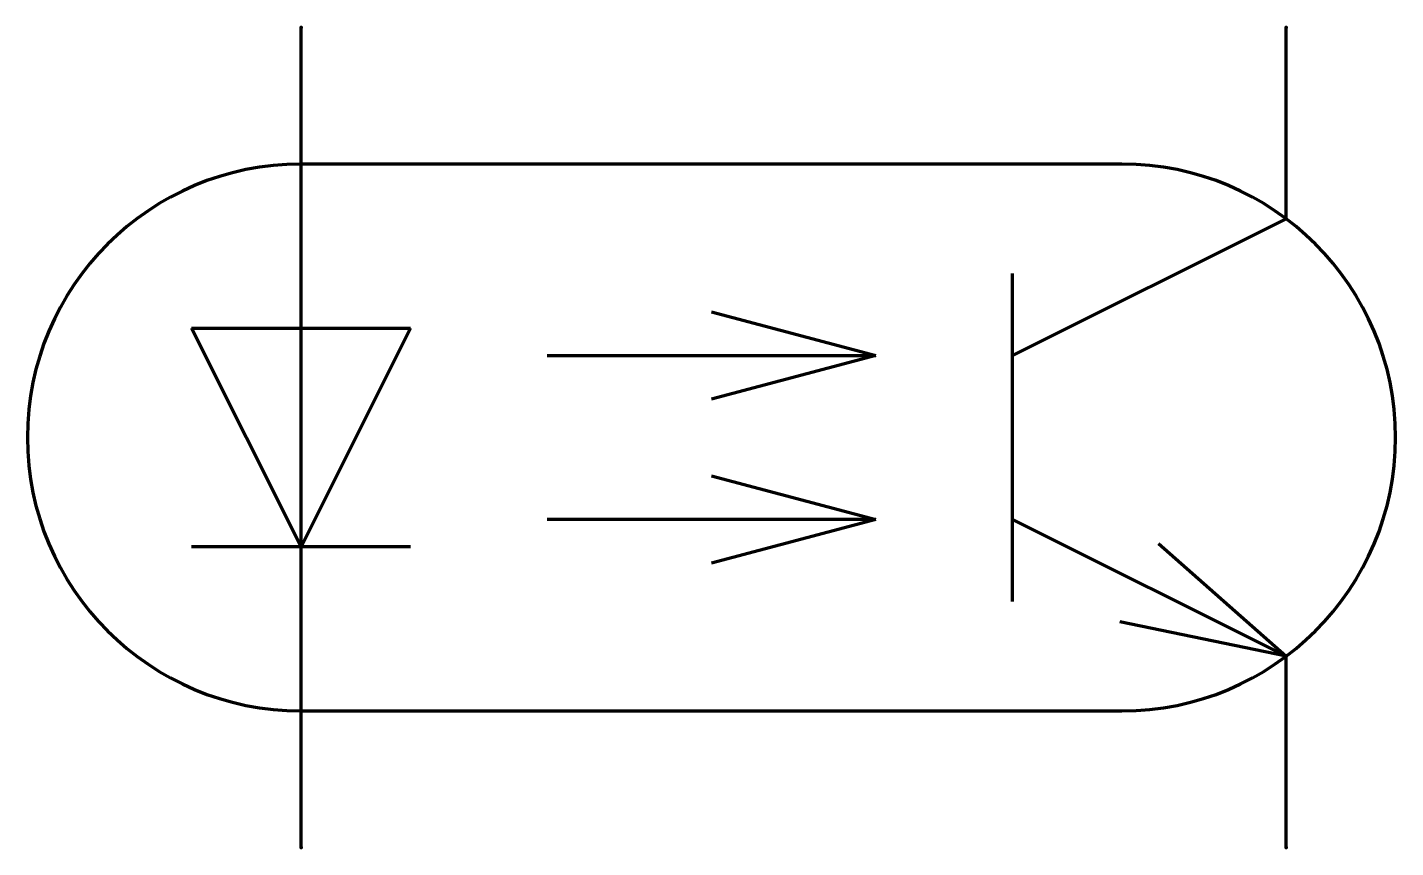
# Model space of a CAD drawing. Header units: millimetres. Extents: x -5 to 20, y 0 to 15.
import ezdxf

# ---------------------------------------------------------------- set-up
doc = ezdxf.new("R2010")
doc.units = ezdxf.units.MM
doc.layers.get('0').update_dxf_attribs({"linetype": 'CONTINUOUS', "lineweight": 0})

msp = doc.modelspace()

# ---------------------------------------------------------------- linework, layer by layer
at = {"color": 7, "linetype": 'CONTINUOUS', "lineweight": 70}
for p, q in [((0, 0), (0, 15)), ((18, 11.5), (18, 15)), ((15, 12.5), (0, 12.5)), ((13, 9), (18, 11.5)), ((13, 4.5), (13, 10.5)), ((7.5, 9.8), (10.5, 9)), ((-2, 9.5), (2, 9.5)), ((0, 5.5), (-2, 9.5)), ((2, 9.5), (0, 5.5)), ((4.5, 9), (10.5, 9)), ((10.5, 9), (7.5, 8.2)), ((7.5, 6.8), (10.5, 6)), ((10.5, 6), (4.5, 6)), ((10.5, 6), (7.5, 5.2)), ((18, 3.5), (13, 6)), ((2, 5.5), (-2, 5.5)), ((15.67, 5.56), (18, 3.5)), ((18, 3.5), (14.96, 4.13)), ((18, 0), (18, 3.5)), ((0, 2.5), (15, 2.5))]:
    msp.add_line(p, q, dxfattribs=at)
for centre, start, end in [((0, 7.5), 90, 270), ((15, 7.5), 270, 90)]:
    msp.add_arc(centre, 5, start, end, dxfattribs=at)
for p in [(0, 15), (18, 15), (0, 0), (18, 0)]:
    msp.add_point(p, dxfattribs=at)

doc.saveas('drawing.dxf')
